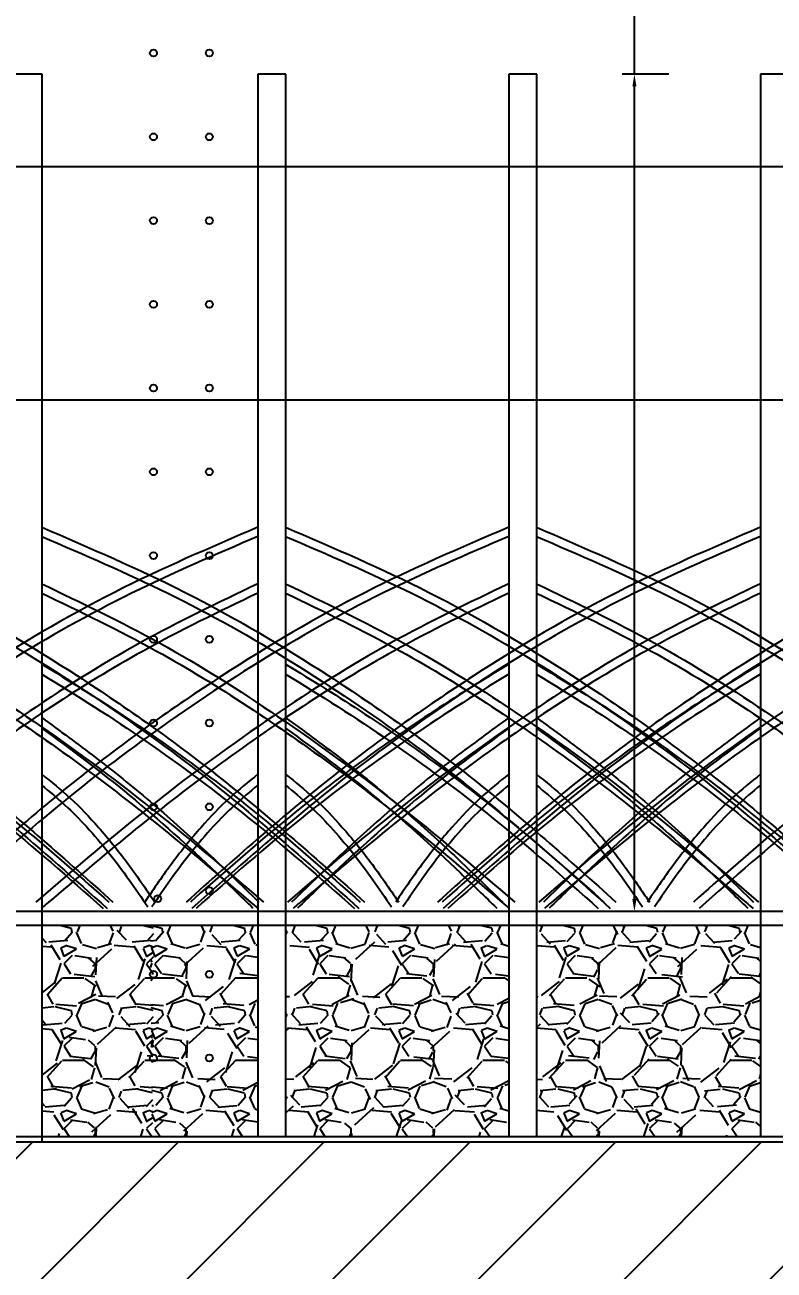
# Model space of a CAD drawing. Header units: feet. Extents: x 0 to 695, y -979 to -294.
# Drawn here: x 63.346 to 66.071, y -352.16 to -347.628 of the extents above; entities that cross this region are included whole.
import ezdxf

# ---------------------------------------------------------------- set-up
doc = ezdxf.new("R2010")
doc.units = ezdxf.units.FT
doc.header["$MEASUREMENT"] = 0
doc.header["$PDMODE"] = 35
for name, color, linetype in [('ATM Mangroves', 3, 'Continuous'), ('Max Crest Water Height', 130, 'Continuous'), ('Max Water Level', 210, 'Continuous'), ('Slabs', 7, 'Continuous')]:
    doc.layers.add(name, color=color, linetype=linetype)
doc.styles.get("Standard").update_dxf_attribs({"font": 'verdana.ttf'})
doc.dimstyles.new('Meters', dxfattribs={"dimscale": 0.25, "dimtxt": 1, "dimasz": 0.18, "dimexe": 0.178, "dimexo": 0.0625, "dimgap": 0.09, "dimtad": 0, "dimtih": 1, "dimtoh": 1, "dimzin": 0, "dimdsep": 46, "dimtxsty": 'Standard', "dimcen": 0.09, "dimazin": 0, "dimtfac": 1, "dimtofl": 0, "dimtmove": 0, "dimatfit": 3, "dimfxl": 0.5, "dimfxlon": 1, "dimtolj": 1, "dimtzin": 0, "dimarcsym": 0})

# ---------------------------------------------------------------- blocks, each defined once
blk = doc.blocks.new('*D65')
at = {"layer": 'ATM Mangroves', "color": 0, "lineweight": -2, "transparency": 16777216}
for p, q in [((67.9237169264645, -348.9928943976238), (67.9237169264645, -348.7428943976238)), ((67.9237169264645, -348.7428943976238), (68.1737169264645, -348.7428943976238)), ((67.7987169264645, -348.9928943976238), (67.96821692646449, -348.9928943976238)), ((67.9237169264645, -350.6046336649338), (67.9237169264645, -349.2428943976238)), ((67.7987169264645, -350.8546336649338), (67.96821692646449, -350.8546336649338))]:
    blk.add_line(p, q, dxfattribs=at)
at = {"layer": 'ATM Mangroves', "color": 0, "transparency": 16777216}
for points in [[(67.88205025979782, -349.2428943976238), (67.96538359313116, -349.2428943976238), (67.9237169264645, -348.9928943976238)], [(67.88205025979782, -350.6046336649338), (67.96538359313116, -350.6046336649338), (67.9237169264645, -350.8546336649338)]]:
    blk.add_solid(points, dxfattribs=at)
at = {"layer": 'Defpoints', "color": 0, "transparency": 16777216}
for p in [(41.21877439114354, -348.9928943976238), (38.41353162508585, -350.8546336649338), (67.9237169264645, -350.8546336649338)]:
    blk.add_point(p, dxfattribs=at)
at = {"layer": 'ATM Mangroves', "color": 0, "transparency": 16777216, "insert": (69.46853055977533, -348.7428943976238), "char_height": 0.25, "attachment_point": 5}
blk.add_mtext('\\A1;{\\H1.1x;1.9 m (6.1 ft)}', dxfattribs=at)
blk = doc.blocks.new('*D66')
at = {"layer": 'ATM Mangroves', "color": 0, "lineweight": -2, "transparency": 16777216}
for p, q in [((67.9189150460078, -348.1428858164252), (67.9189150460078, -347.8731096581169)), ((67.9189150460078, -347.8731096581169), (68.1689150460078, -347.8731096581169)), ((67.7939150460078, -348.1428858164252), (67.9634150460078, -348.1428858164252)), ((67.9189150460078, -350.6046336649338), (67.9189150460078, -348.3928858164252)), ((67.7939150460078, -350.8546336649338), (67.9634150460078, -350.8546336649338))]:
    blk.add_line(p, q, dxfattribs=at)
at = {"layer": 'ATM Mangroves', "color": 0, "transparency": 16777216}
for points in [[(67.87724837934113, -348.3928858164252), (67.96058171267447, -348.3928858164252), (67.9189150460078, -348.1428858164252)], [(67.87724837934113, -350.6046336649338), (67.96058171267447, -350.6046336649338), (67.9189150460078, -350.8546336649338)]]:
    blk.add_solid(points, dxfattribs=at)
at = {"layer": 'Defpoints', "color": 0, "transparency": 16777216}
for p in [(43.80097345152969, -348.1428858164252), (42.07113162508585, -350.8546336649338), (67.9189150460078, -350.8546336649338)]:
    blk.add_point(p, dxfattribs=at)
at = {"layer": 'ATM Mangroves', "color": 0, "transparency": 16777216, "insert": (69.47453291034618, -347.8731096581168), "char_height": 0.25, "width": 3.787576283962608, "attachment_point": 5}
blk.add_mtext('\\A1;{\\H1.1x;2.7 m (8.9 ft)}', dxfattribs=at)
blk = doc.blocks.new('*D67')
at = {"layer": 'ATM Mangroves', "color": 0, "lineweight": -2, "transparency": 16777216}
for p, q in [((65.56328667980365, -347.8066336649337), (65.56328667980365, -346.6806235394222)), ((65.56328667980365, -346.6806235394222), (65.60828667980365, -346.6806235394222)), ((65.68828667980365, -347.8066336649337), (65.51878667980365, -347.8066336649337)), ((65.56328667980365, -350.8096336649336), (65.56328667980365, -347.8516336649337)), ((65.68828667980365, -350.8546336649337), (65.51878667980365, -350.8546336649337))]:
    blk.add_line(p, q, dxfattribs=at)
at = {"layer": 'ATM Mangroves', "color": 0, "transparency": 16777216}
for points in [[(65.55578667980366, -347.8516336649337), (65.57078667980365, -347.8516336649337), (65.56328667980365, -347.8066336649337)], [(65.55578667980366, -350.8096336649336), (65.57078667980365, -350.8096336649336), (65.56328667980365, -350.8546336649337)]]:
    blk.add_solid(points, dxfattribs=at)
at = {"layer": 'Defpoints', "color": 0, "transparency": 16777216}
for p in [(65.56328667980365, -347.8066336649337), (67.03822586073485, -347.8066336649337), (66.9367498843285, -350.8546336649337)]:
    blk.add_point(p, dxfattribs=at)
at = {"layer": 'ATM Mangroves', "color": 0, "transparency": 16777216, "insert": (66.33562213984385, -346.6806235394222), "char_height": 0.25, "attachment_point": 5}
blk.add_mtext('\\A1;3.1 m\\P(10.0 ft)', dxfattribs=at)

msp = doc.modelspace()

# ---------------------------------------------------------------- hatches: boundary and pattern name
at = {"transparency": 33554687}
h = msp.add_hatch(dxfattribs=at)
h.set_pattern_fill('ANSI31', color=256, scale=3)
h.set_pattern_definition([(45, (0.4001795816721199, 63.69066964801118), (-0.2651650429449553, 0.2651650429449554), [])])
h.paths.add_polyline_path([(12.81033162508584, -351.6928336649337), (5.440331625085842, -351.6928336649337), (5.440331625085842, -352.6928336649337), (100.4911316250858, -352.6928336649344), (101.4911316250858, -352.6928336649344), (101.4911316250858, -349.0352336649337), (109.6081316250858, -349.0352336649337), (109.6081316250858, -348.0352336649337), (100.6997111904687, -348.0352336649337), (100.6997111904686, -351.6928336649337), (13.06433162508584, -351.6928336649337)])
at = {"layer": 'Slabs', "transparency": 33554687}
h = msp.add_hatch(dxfattribs=at)
h.set_pattern_fill('GRAVEL', scale=0.3)
h.set_pattern_definition([(228.012787504, (86.31601491130729, 40.26712399959564), (-2.400000000000019, -2.700000000000001), [0.0403608, -3.995726414122109]), (184.969740728, (86.2890149113073, 40.23712399959561), (3.599999999999993, 0.3000000000000105), [0.0692604, -6.856777428368999]), (132.510447078, (86.22001491130732, 40.23112399959564), (3.000000000000035, -3.299999999999959), [0.0488364, -4.83480977882991]), (267.273689006, (86.1030149113073, 40.15612399959565), (0.3000000000000073, 6.000000000000005), [0.06307139999999985, -6.244067412488691]), (292.833654178, (86.10001491130731, 40.0931239995956), (-1.499999999999996, 3.600000000000009), [0.06184649999999992, -6.12281193842648]), (357.273689006, (86.12401491130731, 40.03612399959565), (-6.000000000000005, 0.3000000000000076), [0.06307139999999985, -6.244067412488691]), (37.6942404667, (86.1870149113073, 40.0331239995956), (-3.899999999999999, -2.999999999999992), [0.08340869999999999, -8.2574545646748]), (72.2553283749, (86.2530149113073, 40.08412399959565), (2.100000000000008, 6.600000000000001), [0.07874639999999984, -7.795896449044009]), (121.429565615, (86.2770149113073, 40.15912399959564), (-2.400000000000006, 3.899999999999996), [0.063285, -6.265221932918699]), (175.236358309, (86.24401491130729, 40.21312399959561), (3.299999999999995, -0.3000000000000114), [0.0722496, -3.54022877363769]), (222.397437798, (86.17201491130731, 40.21912399959564), (-3.599999999999989, -3.299999999999991), [0.0934344, -9.25001250143847]), (138.814074834, (86.4000149113073, 40.15312399959561), (-2.10000000000001, 1.8), [0.03189029999999992, -3.157153443820405]), (171.46923439, (86.3760149113073, 40.17412399959562), (3.899999999999999, -0.5999999999999985), [0.0606711, -6.0064534248471]), (225, (86.31601491130729, 40.18312399959564), (-3.330669073875469e-17, -0.2999999999999799), [0.04242629999999999, -0.38183776871193]), (203.198590514, (86.2950149113073, 40.21912399959564), (1.499999999999997, 0.5999999999999925), [0.0228474, -2.26188453175917]), (291.801409486, (86.27401491130729, 40.21012399959562), (-0.2999999999999052, 0.9000000000000308), [0.0323109, -1.58323854214035]), (30.96375653209999, (86.28601491130729, 40.18012399959565), (0.9000000000000159, 0.5999999999999939), [0.0524787, -1.69680686845359]), (161.565051177, (86.3310149113073, 40.20712399959564), (0.6000000000000034, -0.299999999999993), [0.03794729999999993, -0.9107359980505186]), (16.389540334, (86.10001491130731, 40.21012399959562), (2.99999999999999, 0.9000000000000131), [0.05316, -5.26285354400082]), (70.3461759419, (86.1510149113073, 40.22512399959561), (-1.200000000000366, -3.300000000001019), [0.04459829999999999, -4.4152223241957]), (293.198590514, (86.3310149113073, 40.26712399959564), (-0.5999999999999911, 1.499999999999997), [0.0456945, -2.23903743175917]), (343.610459666, (86.34901491130731, 40.22512399959561), (-2.99999999999999, 0.900000000000013), [0.05315999999999992, -5.26285354400069]), (339.44395478, (86.10001491130731, 40.02412399959564), (-1.500000000000011, 0.6000000000000073), [0.05126399999999992, -2.511937123595245]), (294.775140569, (86.14801491130731, 40.00612399959562), (-1.500000000000002, 3.3), [0.0429534, -4.2523929189828]), (66.8014094864, (86.33401491130729, 39.96712399959563), (0.5999999999999943, 1.499999999999991), [0.0456945, -2.23903743175917]), (17.3540246363, (86.3520149113073, 40.0091239995956), (-3.899999999999993, -1.199999999999989), [0.0502893, -4.978627084272]), (69.44395478040002, (86.1870149113073, 39.96712399959563), (-0.6000000000000021, -1.499999999999986), [0.02563199999999996, -2.537569123595245]), (101.309932474, (86.31601491130729, 39.96712399959563), (-0.2999999999999891, 1.200000000000004), [0.015297, -1.51440885407784]), (165.963756532, (86.3130149113073, 39.98212399959561), (0.8999999999999876, -0.3000000000000004), [0.0618465, -1.17508518768531]), (186.009005957, (86.2530149113073, 39.9971239995956), (3.000000000000014, 0.2999999999999949), [0.057315, -5.67417695236284]), (303.690067526, (86.28601491130729, 40.15312399959561), (-0.2999999999999962, 0.5999999999999958), [0.04326659999999992, -1.038398782639198]), (353.157226587, (86.31001491130729, 40.11712399959561), (5.100000000000004, -0.6000000000000159), [0.0755382, -7.47826878720849]), (60.9453959009, (86.38501491130731, 40.10812399959565), (-1.199999999999993, -2.099999999999993), [0.0308868, -3.0578022422961]), (90, (86.4000149113073, 40.13512399959563), (-0.2999999999999999, 0.3), [0.018, -0.282]), (120.256437164, (86.2470149113073, 40.00612399959562), (1.200000000000003, -2.100000000000002), [0.0416772, -4.12605599683494]), (48.01278750420001, (86.22601491130732, 40.04212399959562), (2.4, 2.699999999999993), [0.08072159999999999, -3.955365614122109]), (0, (86.28001491130729, 40.10212399959562), (0.3, 0.3), [0.078, -0.222]), (325.3048464690001, (86.3580149113073, 40.10212399959562), (3.000000000000041, -2.099999999999947), [0.04743419999999993, -4.69598229025259]), (254.054604099, (86.39701491130731, 40.07512399959563), (-0.3000000000000113, -1.200000000000001), [0.0436806, -2.14035236678415]), (207.645975364, (86.38501491130731, 40.0331239995956), (-5.699999999999985, -3.000000000000014), [0.0711195, -7.040842254677819]), (175.42607874, (86.32201491130729, 40.00012399959564), (-3.899999999999986, 0.3000000000000004), [0.07523969999999999, -7.448722022390669])])
h.paths.add_polyline_path([(61.47609324603653, -350.9054336649337), (60.66476922244287, -350.9054336649337), (60.66476922244287, -351.6737836649338), (60.56329324603653, -351.6737836649338), (60.56329324603653, -350.9054336649337), (60.17140056820104, -350.9054336649337), (60.17847340575133, -351.6737836649338), (63.80927098453086, -351.6737836649338), (63.81369324603656, -350.9054336649337), (63.40796922244288, -350.9054336649337), (63.40796922244288, -351.6737836649338), (63.30649324603654, -351.6737836649338), (63.30649324603654, -350.9054336649331), (62.49356922244287, -350.9054336649337), (62.49356922244287, -351.6737836649338), (62.39209324603653, -351.6737836649338), (62.39209324603652, -350.9054336649337), (61.57609324603654, -350.9054336649339), (61.57756922244288, -351.6737836649338), (61.47609324603653, -351.6737836649338)])
h = msp.add_hatch(dxfattribs=at)
h.set_pattern_fill('GRAVEL', scale=0.3)
h.set_pattern_definition([(228.012787504, (89.94627154959923, 40.26712399959564), (-2.400000000000019, -2.700000000000001), [0.0403608, -3.995726414122109]), (184.969740728, (89.91927154959924, 40.23712399959561), (3.599999999999993, 0.3000000000000105), [0.0692604, -6.856777428368999]), (132.510447078, (89.85027154959926, 40.23112399959564), (3.000000000000035, -3.299999999999959), [0.0488364, -4.83480977882991]), (267.273689006, (89.73327154959924, 40.15612399959565), (0.3000000000000073, 6.000000000000005), [0.06307139999999985, -6.244067412488691]), (292.833654178, (89.73027154959925, 40.0931239995956), (-1.499999999999996, 3.600000000000009), [0.06184649999999992, -6.12281193842648]), (357.273689006, (89.75427154959925, 40.03612399959565), (-6.000000000000005, 0.3000000000000076), [0.06307139999999985, -6.244067412488691]), (37.6942404667, (89.81727154959924, 40.0331239995956), (-3.899999999999999, -2.999999999999992), [0.08340869999999999, -8.2574545646748]), (72.2553283749, (89.88327154959924, 40.08412399959565), (2.100000000000008, 6.600000000000001), [0.07874639999999984, -7.795896449044009]), (121.429565615, (89.90727154959924, 40.15912399959564), (-2.400000000000006, 3.899999999999996), [0.063285, -6.265221932918699]), (175.236358309, (89.87427154959923, 40.21312399959561), (3.299999999999995, -0.3000000000000114), [0.0722496, -3.54022877363769]), (222.397437798, (89.80227154959925, 40.21912399959564), (-3.599999999999989, -3.299999999999991), [0.0934344, -9.25001250143847]), (138.814074834, (90.03027154959923, 40.15312399959561), (-2.10000000000001, 1.8), [0.03189029999999992, -3.157153443820405]), (171.46923439, (90.00627154959923, 40.17412399959562), (3.899999999999999, -0.5999999999999985), [0.0606711, -6.0064534248471]), (225, (89.94627154959923, 40.18312399959564), (-3.330669073875469e-17, -0.2999999999999799), [0.04242629999999999, -0.38183776871193]), (203.198590514, (89.92527154959924, 40.21912399959564), (1.499999999999997, 0.5999999999999925), [0.0228474, -2.26188453175917]), (291.801409486, (89.90427154959923, 40.21012399959562), (-0.2999999999999052, 0.9000000000000308), [0.0323109, -1.58323854214035]), (30.96375653209999, (89.91627154959923, 40.18012399959565), (0.9000000000000159, 0.5999999999999939), [0.0524787, -1.69680686845359]), (161.565051177, (89.96127154959925, 40.20712399959564), (0.6000000000000034, -0.299999999999993), [0.03794729999999993, -0.9107359980505186]), (16.389540334, (89.73027154959925, 40.21012399959562), (2.99999999999999, 0.9000000000000131), [0.05316, -5.26285354400082]), (70.3461759419, (89.78127154959924, 40.22512399959561), (-1.200000000000366, -3.300000000001019), [0.04459829999999999, -4.4152223241957]), (293.198590514, (89.96127154959925, 40.26712399959564), (-0.5999999999999911, 1.499999999999997), [0.0456945, -2.23903743175917]), (343.610459666, (89.97927154959925, 40.22512399959561), (-2.99999999999999, 0.900000000000013), [0.05315999999999992, -5.26285354400069]), (339.44395478, (89.73027154959925, 40.02412399959564), (-1.500000000000011, 0.6000000000000073), [0.05126399999999992, -2.511937123595245]), (294.775140569, (89.77827154959925, 40.00612399959562), (-1.500000000000002, 3.3), [0.0429534, -4.2523929189828]), (66.8014094864, (89.96427154959923, 39.96712399959563), (0.5999999999999943, 1.499999999999991), [0.0456945, -2.23903743175917]), (17.3540246363, (89.98227154959923, 40.0091239995956), (-3.899999999999993, -1.199999999999989), [0.0502893, -4.978627084272]), (69.44395478040002, (89.81727154959924, 39.96712399959563), (-0.6000000000000021, -1.499999999999986), [0.02563199999999996, -2.537569123595245]), (101.309932474, (89.94627154959923, 39.96712399959563), (-0.2999999999999891, 1.200000000000004), [0.015297, -1.51440885407784]), (165.963756532, (89.94327154959925, 39.98212399959561), (0.8999999999999876, -0.3000000000000004), [0.0618465, -1.17508518768531]), (186.009005957, (89.88327154959924, 39.9971239995956), (3.000000000000014, 0.2999999999999949), [0.057315, -5.67417695236284]), (303.690067526, (89.91627154959923, 40.15312399959561), (-0.2999999999999962, 0.5999999999999958), [0.04326659999999992, -1.038398782639198]), (353.157226587, (89.94027154959923, 40.11712399959561), (5.100000000000004, -0.6000000000000159), [0.0755382, -7.47826878720849]), (60.9453959009, (90.01527154959925, 40.10812399959565), (-1.199999999999993, -2.099999999999993), [0.0308868, -3.0578022422961]), (90, (90.03027154959923, 40.13512399959563), (-0.2999999999999999, 0.3), [0.018, -0.282]), (120.256437164, (89.87727154959924, 40.00612399959562), (1.200000000000003, -2.100000000000002), [0.0416772, -4.12605599683494]), (48.01278750420001, (89.85627154959926, 40.04212399959562), (2.4, 2.699999999999993), [0.08072159999999999, -3.955365614122109]), (0, (89.91027154959923, 40.10212399959562), (0.3, 0.3), [0.078, -0.222]), (325.3048464690001, (89.98827154959923, 40.10212399959562), (3.000000000000041, -2.099999999999947), [0.04743419999999993, -4.69598229025259]), (254.054604099, (90.02727154959925, 40.07512399959563), (-0.3000000000000113, -1.200000000000001), [0.0436806, -2.14035236678415]), (207.645975364, (90.01527154959925, 40.0331239995956), (-5.699999999999985, -3.000000000000014), [0.0711195, -7.040842254677819]), (175.42607874, (89.95227154959923, 40.00012399959564), (-3.899999999999986, 0.3000000000000004), [0.07523969999999999, -7.448722022390669])])
h.paths.add_polyline_path([(66.12382586073481, -351.6737836649338), (66.93674988432848, -351.6737836649338), (66.93674988432848, -350.9054336649331), (66.12382586073481, -350.9054336649337)])
h.paths.add_polyline_path([(64.19354988432846, -351.6740641390529), (64.19354988432845, -351.6735031908145), (64.19354988432846, -351.6737836649338), (64.19354988432846, -350.9054336649337), (63.80165720649298, -350.9054336649337), (63.80873004404327, -351.6737836649337)])
h.paths.add_polyline_path([(64.29502586073481, -351.6737836649338), (65.10634988432847, -351.6737836649338), (65.10634988432847, -350.9054336649337), (64.29502586073481, -350.9054336649337)])
h.paths.add_polyline_path([(67.03822586073483, -351.6737836649338), (67.56473452399942, -351.6737836649338), (67.56902546306233, -350.9097661110679), (67.03822586073483, -350.9054336649337)])
h.paths.add_polyline_path([(65.20779015162822, -351.6737836649338), (66.02234988432845, -351.6737836649337), (66.02234988432846, -350.9054336649337), (65.20634988432847, -350.9054336649339)])

# ---------------------------------------------------------------- linework, layer by layer
at = {"transparency": 33554687}
for p, q in [((13.06433162508584, -351.6928336649337), (100.4911316250858, -351.6928336649337)), ((23.68153162508584, -351.6928336649337), (100.6997111904686, -351.6928336649337))]:
    msp.add_line(p, q, dxfattribs=at)
for centre in [(63.81353162508584, -347.7304336649337), (64.01673162508584, -347.7304336649337), (63.81353162508584, -348.0352336649337), (64.01673162508584, -348.0352336649337), (63.81353162508584, -348.3400336649337), (64.01673162508584, -348.3400336649337), (63.81353162508584, -348.6448336649337), (64.01673162508584, -348.6448336649337), (63.81353162508584, -348.9496336649337), (64.01673162508584, -348.9496336649337), (63.81353162508584, -349.2544336649337), (64.01673162508584, -349.2544336649337), (63.81353162508584, -349.5592336649337), (64.01673162508584, -349.5592336649337), (63.81353162508584, -349.8640336649337), (64.01673162508584, -349.8640336649337), (63.81353162508584, -350.1688336649337), (64.01673162508584, -350.1688336649337), (63.81353162508584, -350.4736336649337), (64.01673162508584, -350.4736336649337), (63.82883894725033, -350.8079117063692), (64.01673162508584, -350.7784336649337), (63.81353162508584, -351.0832336649337), (64.01673162508584, -351.0832336649337), (63.81353162508584, -351.3880336649337), (64.01673162508584, -351.3880336649337)]:
    msp.add_circle(centre, 0.0127, dxfattribs=at)
at = {"layer": 'ATM Mangroves', "color": 7, "transparency": 33554687}
for p, q in [((63.40796922244288, -347.8066336649335), (63.30649324603654, -347.8066336649335)), ((64.29502586073481, -347.8066336649335), (64.19354988432846, -347.8066336649335)), ((65.20782586073481, -347.8066336649335), (65.10634988432847, -347.8066336649335)), ((66.12382586073481, -347.8066336649335), (66.02234988432846, -347.8066336649335)), ((63.91513162508582, -350.8546336649336), (60.25753162508582, -350.8546336649336)), ((67.57273162508582, -350.8546336649335), (63.91513162508582, -350.8546336649335)), ((63.91513162508582, -350.9054336649336), (60.25753162508582, -350.9054336649336)), ((67.57273162508582, -350.9054336649335), (63.91513162508582, -350.9054336649335)), ((49.29180446263609, -351.6737836649337), (67.57273162508586, -351.6737836649338))]:
    msp.add_line(p, q, dxfattribs=at)
for points in [[(63.40796922244288, -351.6928336649342), (63.40796922244288, -347.8066336649335)], [(63.40796922244288, -351.6928336649337), (63.40796922244288, -347.8066336649335)], [(64.19354988432846, -347.8066336649335), (64.19354988432846, -351.6737836649338)], [(64.19354988432846, -347.8066336649335), (64.19354988432846, -351.6737836649338)], [(64.29502586073481, -351.6737836649338), (64.29502586073481, -347.8066336649335)], [(64.29502586073481, -351.6737836649338), (64.29502586073481, -347.8066336649335)], [(65.10634988432847, -347.8066336649335), (65.10634988432847, -351.6737836649338)], [(65.10634988432847, -347.8066336649335), (65.10634988432847, -351.6737836649338)], [(65.20782586073481, -351.6737836649338), (65.20782586073481, -347.8066336649335)], [(65.20782586073481, -351.6737836649338), (65.20782586073481, -347.8066336649335)], [(66.02234988432846, -347.8066336649335), (66.02234988432846, -351.6737836649338)], [(66.02234988432846, -347.8066336649335), (66.02234988432846, -351.6737836649338)]]:
    msp.add_lwpolyline(points, dxfattribs=at)
for points in [[(61.57633559882806, -349.4559641833528), (62.09814879882806, -349.6930535833528), (62.62104459882804, -349.9972641833528), (63.14610559882809, -350.3729263833528), (63.66575359882805, -350.8200401833528)], [(64.19354988432849, -349.4559641833528), (63.6717366843285, -349.6930535833528), (63.14884088432851, -349.9972641833528), (62.62377988432846, -350.3729263833528), (62.1041318843285, -350.8200401833528)], [(62.49233559882806, -349.4559641833524), (63.01414879882805, -349.6930535833524), (63.53704459882804, -349.9972641833523), (64.06210559882808, -350.3729263833524), (64.58175359882804, -350.8200401833524)], [(65.1063498843285, -349.4559641833528), (64.5845366843285, -349.6930535833528), (64.06164088432851, -349.9972641833528), (63.53657988432847, -350.3729263833528), (63.01693188432851, -350.8200401833528)], [(63.40673559882806, -349.4559641833528), (63.92854879882806, -349.6930535833528), (64.45144459882805, -349.9972641833528), (64.9765055988281, -350.3729263833528), (65.49615359882806, -350.8200401833528)], [(66.02234988432849, -349.4559641833524), (65.5005366843285, -349.6930535833524), (64.97764088432851, -349.9972641833523), (64.45257988432846, -350.3729263833524), (63.9329318843285, -350.8200401833524)], [(64.29379223711999, -349.4559641833528), (64.81560543711998, -349.6930535833528), (65.33850123711997, -349.9972641833528), (65.86356223712002, -350.3729263833528), (66.38321023711998, -350.8200401833528)], [(66.9367498843285, -349.4559641833528), (66.41493668432851, -349.6930535833528), (65.89204088432852, -349.9972641833528), (65.36697988432847, -350.3729263833528), (64.84733188432851, -350.8200401833528)], [(65.20659223711999, -349.4559641833528), (65.72840543711999, -349.6930535833528), (66.25130123711997, -349.9972641833528), (66.77636223712003, -350.3729263833528), (67.29601023711999, -350.8200401833528)], [(64.19354988432849, -349.6616581833528), (63.76484028432851, -349.8770955833529), (63.33504808432853, -350.1444977833528), (62.90633848432851, -350.4584517833528), (62.47221588432851, -350.8200401833528)], [(62.49233559882806, -349.6616581833524), (62.92104519882805, -349.8770955833524), (63.35083739882803, -350.1444977833523), (63.77954699882805, -350.4584517833524), (64.21366959882803, -350.8200401833524)], [(65.1063498843285, -349.6616581833528), (64.6776402843285, -349.8770955833529), (64.24784808432852, -350.1444977833528), (63.81913848432851, -350.4584517833528), (63.38501588432852, -350.8200401833528)], [(63.40673559882806, -349.6616581833528), (63.83544519882805, -349.8770955833529), (64.26523739882803, -350.1444977833528), (64.69394699882805, -350.4584517833528), (65.12806959882805, -350.8200401833528)], [(64.29379223711999, -349.6616581833528), (64.72250183711998, -349.8770955833529), (65.15229403711996, -350.1444977833528), (65.58100363711998, -350.4584517833528), (66.01512623711997, -350.8200401833528)], [(66.02234988432849, -349.6616581833524), (65.5936402843285, -349.8770955833524), (65.16384808432852, -350.1444977833523), (64.7351384843285, -350.4584517833524), (64.3010158843285, -350.8200401833524)], [(65.20659223711999, -349.6616581833528), (65.63530183711998, -349.8770955833529), (66.06509403711996, -350.1444977833528), (66.49380363711998, -350.4584517833528), (66.92792623711998, -350.8200401833528)], [(66.9367498843285, -349.6616581833528), (66.50804028432852, -349.8770955833529), (66.07824808432854, -350.1444977833528), (65.64953848432852, -350.4584517833528), (65.21541588432852, -350.8200401833528)], [(62.49233559882806, -349.9539601833524), (62.78138979882804, -350.1358369833524), (63.07152659882806, -350.3404483833524), (63.36058079882805, -350.5677943833523), (63.65071759882805, -350.8200401833524)], [(63.40673559882806, -349.9539601833528), (63.69578979882805, -350.1358369833528), (63.98592659882807, -350.3404483833529), (64.27498079882805, -350.5677943833528), (64.56511759882805, -350.8200401833528)], [(65.1063498843285, -349.9539601833528), (64.81729568432851, -350.1358369833528), (64.52715888432849, -350.3404483833529), (64.2381046843285, -350.5677943833528), (63.94796788432851, -350.8200401833528)], [(64.29379223711999, -349.9539601833528), (64.58284643711997, -350.1358369833528), (64.87298323712, -350.3404483833529), (65.16203743711998, -350.5677943833528), (65.45217423711998, -350.8200401833528)], [(66.02234988432849, -349.9539601833524), (65.73329568432851, -350.1358369833524), (65.44315888432848, -350.3404483833524), (65.1541046843285, -350.5677943833523), (64.8639678843285, -350.8200401833524)], [(65.20659223711999, -349.9539601833528), (65.49564643711997, -350.1358369833528), (65.78578323712, -350.3404483833529), (66.07483743711998, -350.5677943833528), (66.36497423711998, -350.8200401833528)], [(66.9367498843285, -349.9539601833528), (66.64769568432853, -350.1358369833528), (66.3575588843285, -350.3404483833529), (66.06850468432852, -350.5677943833528), (65.77836788432852, -350.8200401833528)], [(63.40673559882806, -350.1488281833528), (63.60268619882807, -350.2938965833528), (63.79971939882806, -350.4530387833528), (63.99566999882806, -350.6273373833528), (64.19703359882807, -350.8200401833528)], [(64.29379223711999, -350.1488281833528), (64.48974283711999, -350.2938965833528), (64.68677603711998, -350.4530387833528), (64.88272663711999, -350.6273373833528), (65.08409023712, -350.8200401833528)], [(65.1063498843285, -350.1488281833528), (64.91039928432849, -350.2938965833528), (64.7133660843285, -350.4530387833528), (64.5174154843285, -350.6273373833528), (64.31605188432849, -350.8200401833528)], [(65.20659223711999, -350.1488281833528), (65.40254283712, -350.2938965833528), (65.59957603711999, -350.4530387833528), (65.79552663711999, -350.6273373833528), (65.99689023712, -350.8200401833528)], [(66.02234988432849, -350.1488281833524), (65.82639928432849, -350.2938965833524), (65.6293660843285, -350.4530387833524), (65.43341548432849, -350.6273373833524), (65.23205188432848, -350.8200401833524)], [(63.40673559882806, -350.3545221833528), (63.50958259882806, -350.4411301833528), (63.61351219882808, -350.5483075833528), (63.71635919882804, -350.6749717833528), (63.81812359882802, -350.8200401833528)], [(64.19354988432849, -350.3545221833528), (64.0907028843285, -350.4411301833528), (63.98677328432849, -350.5483075833528), (63.88392628432852, -350.6749717833528), (63.78216188432854, -350.8200401833528)], [(64.29379223711999, -350.3545221833528), (64.39663923711998, -350.4411301833528), (64.50056883712, -350.5483075833528), (64.60341583711997, -350.6749717833528), (64.70518023711995, -350.8200401833528)], [(65.1063498843285, -350.3545221833528), (65.0035028843285, -350.4411301833528), (64.89957328432848, -350.5483075833528), (64.79672628432851, -350.6749717833528), (64.69496188432854, -350.8200401833528)], [(65.20659223711999, -350.3545221833528), (65.30943923711999, -350.4411301833528), (65.41336883712, -350.5483075833528), (65.51621583711997, -350.6749717833528), (65.61798023711995, -350.8200401833528)], [(66.02234988432849, -350.3545221833523), (65.9195028843285, -350.4411301833524), (65.81557328432848, -350.5483075833524), (65.71272628432851, -350.6749717833524), (65.61096188432853, -350.8200401833524)]]:
    msp.add_spline(points, degree=3, dxfattribs=at)
for points, knots in [([(61.57633559882803, -349.4896549563842), (61.73128487140455, -349.5561263660317), (61.88566133119171, -349.6226032009467), (62.34388253076688, -349.8482052683195), (62.63627823443324, -350.033828213012), (63.17069603069147, -350.4220312638312), (63.40815620712593, -350.6310710961684), (63.64510621943919, -350.8431129695119)], [0.01225711850538435, 0.01225711850538435, 0.01225711850538435, 0.01225711850538435, 0.4791094907207734, 0.4791094907207734, 1.43732847216232, 1.43732847216232, 2.31778453469601, 2.31778453469601, 2.31778453469601, 2.31778453469601]), ([(64.19354988432852, -349.4896549563842), (64.038600611752, -349.5561263660317), (63.88422415196485, -349.6226032009467), (63.42600295238967, -349.8482052683195), (63.13360724872332, -350.033828213012), (62.59918945246509, -350.4220312638312), (62.36172927603062, -350.6310710961684), (62.12477926371736, -350.8431129695119)], [0.01225711850538435, 0.01225711850538435, 0.01225711850538435, 0.01225711850538435, 0.4791094907207734, 0.4791094907207734, 1.43732847216232, 1.43732847216232, 2.31778453469601, 2.31778453469601, 2.31778453469601, 2.31778453469601]), ([(62.49233559882803, -349.4896549563838), (62.64728487140454, -349.5561263660313), (62.8016613311917, -349.6226032009463), (63.25988253076688, -349.8482052683191), (63.55227823443324, -350.0338282130115), (64.08669603069146, -350.4220312638307), (64.32415620712592, -350.6310710961679), (64.56110621943918, -350.8431129695114)], [0.01225711850538435, 0.01225711850538435, 0.01225711850538435, 0.01225711850538435, 0.4791094907207734, 0.4791094907207734, 1.43732847216232, 1.43732847216232, 2.31778453469601, 2.31778453469601, 2.31778453469601, 2.31778453469601]), ([(65.10634988432852, -349.4896549563842), (64.951400611752, -349.5561263660317), (64.79702415196485, -349.6226032009467), (64.33880295238967, -349.8482052683195), (64.04640724872331, -350.033828213012), (63.51198945246509, -350.4220312638312), (63.27452927603063, -350.6310710961684), (63.03757926371737, -350.8431129695119)], [0.01225711850538435, 0.01225711850538435, 0.01225711850538435, 0.01225711850538435, 0.4791094907207734, 0.4791094907207734, 1.43732847216232, 1.43732847216232, 2.31778453469601, 2.31778453469601, 2.31778453469601, 2.31778453469601]), ([(63.40673559882804, -349.4896549563842), (63.56168487140455, -349.5561263660317), (63.71606133119171, -349.6226032009467), (64.17428253076689, -349.8482052683195), (64.46667823443325, -350.033828213012), (65.00109603069147, -350.4220312638312), (65.23855620712594, -350.6310710961684), (65.4755062194392, -350.8431129695119)], [0.01225711850538435, 0.01225711850538435, 0.01225711850538435, 0.01225711850538435, 0.4791094907207734, 0.4791094907207734, 1.43732847216232, 1.43732847216232, 2.31778453469601, 2.31778453469601, 2.31778453469601, 2.31778453469601]), ([(66.02234988432852, -349.4896549563838), (65.867400611752, -349.5561263660313), (65.71302415196485, -349.6226032009463), (65.25480295238967, -349.8482052683191), (64.96240724872331, -350.0338282130115), (64.42798945246508, -350.4220312638307), (64.19052927603062, -350.6310710961679), (63.95357926371737, -350.8431129695114)], [0.01225711850538435, 0.01225711850538435, 0.01225711850538435, 0.01225711850538435, 0.4791094907207734, 0.4791094907207734, 1.43732847216232, 1.43732847216232, 2.31778453469601, 2.31778453469601, 2.31778453469601, 2.31778453469601]), ([(64.29379223711996, -349.4896549563842), (64.44874150969648, -349.5561263660317), (64.60311796948363, -349.6226032009467), (65.06133916905881, -349.8482052683195), (65.35373487272517, -350.033828213012), (65.8881526689834, -350.4220312638312), (66.12561284541786, -350.6310710961684), (66.36256285773112, -350.8431129695119)], [0.01225711850538435, 0.01225711850538435, 0.01225711850538435, 0.01225711850538435, 0.4791094907207734, 0.4791094907207734, 1.43732847216232, 1.43732847216232, 2.31778453469601, 2.31778453469601, 2.31778453469601, 2.31778453469601]), ([(66.93674988432853, -349.4896549563842), (66.78180061175202, -349.5561263660317), (66.62742415196486, -349.6226032009467), (66.16920295238968, -349.8482052683195), (65.87680724872332, -350.033828213012), (65.3423894524651, -350.4220312638312), (65.10492927603063, -350.6310710961684), (64.86797926371737, -350.8431129695119)], [0.01225711850538435, 0.01225711850538435, 0.01225711850538435, 0.01225711850538435, 0.4791094907207734, 0.4791094907207734, 1.43732847216232, 1.43732847216232, 2.31778453469601, 2.31778453469601, 2.31778453469601, 2.31778453469601]), ([(65.20659223711996, -349.4896549563842), (65.36154150969648, -349.5561263660317), (65.51591796948364, -349.6226032009467), (65.97413916905882, -349.8482052683195), (66.26653487272517, -350.033828213012), (66.8009526689834, -350.4220312638312), (67.03841284541787, -350.6310710961684), (67.27536285773112, -350.8431129695119)], [0.01225711850538435, 0.01225711850538435, 0.01225711850538435, 0.01225711850538435, 0.4791094907207734, 0.4791094907207734, 1.43732847216232, 1.43732847216232, 2.31778453469601, 2.31778453469601, 2.31778453469601, 2.31778453469601]), ([(62.49233559882803, -349.6959795000268), (62.6336635980083, -349.7635790308631), (62.77431439585551, -349.8311785200949), (63.13635731424015, -350.0318090757071), (63.35245213720413, -350.1777934025875), (63.77094823232145, -350.4852798926117), (63.96981635128433, -350.6521892497383), (64.17647296331899, -350.8289627835661), (64.18500588706885, -350.8362639141884), (64.19353991964513, -350.8435659937053)], [0.01366836299702191, 0.01366836299702191, 0.01366836299702191, 0.01366836299702191, 0.4475513778897694, 0.4475513778897694, 1.169952438169013, 1.169952438169013, 1.892353498448257, 1.892353498448257, 1.923465898919428, 1.923465898919428, 1.923465898919428, 1.923465898919428]), ([(64.19354988432852, -349.6959795000272), (64.05222188514824, -349.7635790308636), (63.91157108730105, -349.8311785200953), (63.5495281689164, -350.0318090757075), (63.33343334595242, -350.177793402588), (62.9149372508351, -350.4852798926121), (62.71606913187222, -350.6521892497387), (62.50941251983756, -350.8289627835665), (62.50087959608769, -350.8362639141888), (62.49234556351141, -350.8435659937057)], [0.01366836299702191, 0.01366836299702191, 0.01366836299702191, 0.01366836299702191, 0.4475513778897694, 0.4475513778897694, 1.169952438169013, 1.169952438169013, 1.892353498448257, 1.892353498448257, 1.923465898919428, 1.923465898919428, 1.923465898919428, 1.923465898919428]), ([(65.10634988432852, -349.6959795000272), (64.96502188514825, -349.7635790308636), (64.82437108730105, -349.8311785200953), (64.4623281689164, -350.0318090757075), (64.24623334595242, -350.177793402588), (63.82773725083511, -350.4852798926121), (63.62886913187223, -350.6521892497387), (63.42221251983757, -350.8289627835665), (63.4136795960877, -350.8362639141888), (63.40514556351142, -350.8435659937057)], [0.01366836299702191, 0.01366836299702191, 0.01366836299702191, 0.01366836299702191, 0.4475513778897694, 0.4475513778897694, 1.169952438169013, 1.169952438169013, 1.892353498448257, 1.892353498448257, 1.923465898919428, 1.923465898919428, 1.923465898919428, 1.923465898919428]), ([(63.40673559882804, -349.6959795000272), (63.54806359800831, -349.7635790308636), (63.68871439585551, -349.8311785200953), (64.05075731424016, -350.0318090757075), (64.26685213720414, -350.177793402588), (64.68534823232146, -350.4852798926121), (64.88421635128434, -350.6521892497387), (65.090872963319, -350.8289627835665), (65.09940588706887, -350.8362639141888), (65.10793991964515, -350.8435659937057)], [0.01366836299702191, 0.01366836299702191, 0.01366836299702191, 0.01366836299702191, 0.4475513778897694, 0.4475513778897694, 1.169952438169013, 1.169952438169013, 1.892353498448257, 1.892353498448257, 1.923465898919428, 1.923465898919428, 1.923465898919428, 1.923465898919428]), ([(64.29379223711996, -349.6959795000272), (64.43512023630024, -349.7635790308636), (64.57577103414744, -349.8311785200953), (64.93781395253208, -350.0318090757075), (65.15390877549606, -350.177793402588), (65.57240487061338, -350.4852798926121), (65.77127298957626, -350.6521892497387), (65.97792960161092, -350.8289627835665), (65.98646252536079, -350.8362639141888), (65.99499655793707, -350.8435659937057)], [0.01366836299702191, 0.01366836299702191, 0.01366836299702191, 0.01366836299702191, 0.4475513778897694, 0.4475513778897694, 1.169952438169013, 1.169952438169013, 1.892353498448257, 1.892353498448257, 1.923465898919428, 1.923465898919428, 1.923465898919428, 1.923465898919428]), ([(66.02234988432852, -349.6959795000268), (65.88102188514824, -349.7635790308631), (65.74037108730104, -349.8311785200949), (65.3783281689164, -350.0318090757071), (65.16223334595242, -350.1777934025875), (64.7437372508351, -350.4852798926117), (64.54486913187222, -350.6521892497383), (64.33821251983755, -350.8289627835661), (64.32967959608769, -350.8362639141884), (64.32114556351141, -350.8435659937053)], [0.01366836299702191, 0.01366836299702191, 0.01366836299702191, 0.01366836299702191, 0.4475513778897694, 0.4475513778897694, 1.169952438169013, 1.169952438169013, 1.892353498448257, 1.892353498448257, 1.923465898919428, 1.923465898919428, 1.923465898919428, 1.923465898919428]), ([(65.20659223711996, -349.6959795000272), (65.34792023630024, -349.7635790308636), (65.48857103414744, -349.8311785200953), (65.85061395253209, -350.0318090757075), (66.06670877549607, -350.177793402588), (66.48520487061339, -350.4852798926121), (66.68407298957626, -350.6521892497387), (66.89072960161093, -350.8289627835665), (66.8992625253608, -350.8362639141888), (66.90779655793708, -350.8435659937057)], [0.01366836299702191, 0.01366836299702191, 0.01366836299702191, 0.01366836299702191, 0.4475513778897694, 0.4475513778897694, 1.169952438169013, 1.169952438169013, 1.892353498448257, 1.892353498448257, 1.923465898919428, 1.923465898919428, 1.923465898919428, 1.923465898919428]), ([(66.93674988432853, -349.6959795000272), (66.79542188514826, -349.7635790308636), (66.65477108730106, -349.8311785200953), (66.29272816891641, -350.0318090757075), (66.07663334595243, -350.177793402588), (65.65813725083511, -350.4852798926121), (65.45926913187223, -350.6521892497387), (65.25261251983757, -350.8289627835665), (65.2440795960877, -350.8362639141888), (65.23554556351142, -350.8435659937057)], [0.01366836299702191, 0.01366836299702191, 0.01366836299702191, 0.01366836299702191, 0.4475513778897694, 0.4475513778897694, 1.169952438169013, 1.169952438169013, 1.892353498448257, 1.892353498448257, 1.923465898919428, 1.923465898919428, 1.923465898919428, 1.923465898919428]), ([(62.49233559882772, -349.9902962288502), (62.62087816108309, -350.0692882245659), (62.74821769190093, -350.1486522917278), (62.99994104222205, -350.3236154962194), (63.1254865564379, -350.4177049581063), (63.37848776422286, -350.6203396529805), (63.50419788617828, -350.7313208073754), (63.63015699247345, -350.8431903281273)], [0.01755962128043403, 0.01755962128043403, 0.01755962128043403, 0.01755962128043403, 0.4357398291652329, 0.4357398291652329, 0.8714796583304657, 0.8714796583304657, 1.338210841209692, 1.338210841209692, 1.338210841209692, 1.338210841209692]), ([(63.40673559882772, -349.9902962288506), (63.5352781610831, -350.0692882245663), (63.66261769190093, -350.1486522917282), (63.91434104222206, -350.3236154962198), (64.0398865564379, -350.4177049581068), (64.29288776422287, -350.6203396529809), (64.41859788617829, -350.7313208073759), (64.54455699247346, -350.8431903281278)], [0.01755962128043403, 0.01755962128043403, 0.01755962128043403, 0.01755962128043403, 0.4357398291652329, 0.4357398291652329, 0.8714796583304657, 0.8714796583304657, 1.338210841209692, 1.338210841209692, 1.338210841209692, 1.338210841209692]), ([(65.10634988432884, -349.9902962288506), (64.97780732207346, -350.0692882245663), (64.85046779125562, -350.1486522917282), (64.5987444409345, -350.3236154962198), (64.47319892671865, -350.4177049581068), (64.22019771893369, -350.6203396529809), (64.09448759697827, -350.7313208073759), (63.96852849068311, -350.8431903281278)], [0.01755962128043403, 0.01755962128043403, 0.01755962128043403, 0.01755962128043403, 0.4357398291652329, 0.4357398291652329, 0.8714796583304657, 0.8714796583304657, 1.338210841209692, 1.338210841209692, 1.338210841209692, 1.338210841209692]), ([(64.29379223711965, -349.9902962288506), (64.42233479937502, -350.0692882245663), (64.54967433019286, -350.1486522917282), (64.80139768051399, -350.3236154962198), (64.92694319472983, -350.4177049581068), (65.17994440251479, -350.6203396529809), (65.30565452447021, -350.7313208073759), (65.43161363076538, -350.8431903281278)], [0.01755962128043403, 0.01755962128043403, 0.01755962128043403, 0.01755962128043403, 0.4357398291652329, 0.4357398291652329, 0.8714796583304657, 0.8714796583304657, 1.338210841209692, 1.338210841209692, 1.338210841209692, 1.338210841209692]), ([(66.02234988432883, -349.9902962288502), (65.89380732207346, -350.0692882245659), (65.76646779125562, -350.1486522917278), (65.51474444093449, -350.3236154962194), (65.38919892671865, -350.4177049581063), (65.13619771893369, -350.6203396529805), (65.01048759697827, -350.7313208073754), (64.8845284906831, -350.8431903281273)], [0.01755962128043403, 0.01755962128043403, 0.01755962128043403, 0.01755962128043403, 0.4357398291652329, 0.4357398291652329, 0.8714796583304657, 0.8714796583304657, 1.338210841209692, 1.338210841209692, 1.338210841209692, 1.338210841209692]), ([(65.20659223711965, -349.9902962288506), (65.33513479937503, -350.0692882245663), (65.46247433019286, -350.1486522917282), (65.71419768051399, -350.3236154962198), (65.83974319472983, -350.4177049581068), (66.0927444025148, -350.6203396529809), (66.21845452447022, -350.7313208073759), (66.34441363076539, -350.8431903281278)], [0.01755962128043403, 0.01755962128043403, 0.01755962128043403, 0.01755962128043403, 0.4357398291652329, 0.4357398291652329, 0.8714796583304657, 0.8714796583304657, 1.338210841209692, 1.338210841209692, 1.338210841209692, 1.338210841209692]), ([(66.93674988432885, -349.9902962288506), (66.80820732207347, -350.0692882245663), (66.68086779125564, -350.1486522917282), (66.42914444093451, -350.3236154962198), (66.30359892671866, -350.4177049581068), (66.0505977189337, -350.6203396529809), (65.92488759697828, -350.7313208073759), (65.79892849068311, -350.8431903281278)], [0.01755962128043403, 0.01755962128043403, 0.01755962128043403, 0.01755962128043403, 0.4357398291652329, 0.4357398291652329, 0.8714796583304657, 0.8714796583304657, 1.338210841209692, 1.338210841209692, 1.338210841209692, 1.338210841209692]), ([(63.40673559882565, -350.1871295535653), (63.51555395956167, -350.2664603041674), (63.62282391372797, -350.3464271721846), (63.83513265517043, -350.52185641747), (63.94024370648201, -350.6165545829615), (64.0872964933228, -350.7566383196282), (64.13134480339254, -350.7994110349661), (64.1754637278015, -350.8422529814807)], [0.02081669974320799, 0.02081669974320799, 0.02081669974320799, 0.02081669974320799, 0.3942230184415169, 0.3942230184415169, 0.7884460368830338, 0.7884460368830338, 0.9588479042329013, 0.9588479042329013, 0.9588479042329013, 0.9588479042329013]), ([(64.29379223711757, -350.1871295535653), (64.4026105978536, -350.2664603041674), (64.5098805520199, -350.3464271721846), (64.72218929346235, -350.52185641747), (64.82730034477393, -350.6165545829615), (64.97435313161472, -350.7566383196282), (65.01840144168446, -350.7994110349661), (65.06252036609342, -350.8422529814807)], [0.02081669974320799, 0.02081669974320799, 0.02081669974320799, 0.02081669974320799, 0.3942230184415169, 0.3942230184415169, 0.7884460368830338, 0.7884460368830338, 0.9588479042329013, 0.9588479042329013, 0.9588479042329013, 0.9588479042329013]), ([(65.10634988433091, -350.1871295535653), (64.99753152359489, -350.2664603041674), (64.89026156942859, -350.3464271721846), (64.67795282798613, -350.52185641747), (64.57284177667455, -350.6165545829615), (64.42578898983376, -350.7566383196282), (64.38174067976402, -350.7994110349661), (64.33762175535506, -350.8422529814807)], [0.02081669974320799, 0.02081669974320799, 0.02081669974320799, 0.02081669974320799, 0.3942230184415169, 0.3942230184415169, 0.7884460368830338, 0.7884460368830338, 0.9588479042329013, 0.9588479042329013, 0.9588479042329013, 0.9588479042329013]), ([(65.20659223711758, -350.1871295535653), (65.3154105978536, -350.2664603041674), (65.4226805520199, -350.3464271721846), (65.63498929346235, -350.52185641747), (65.74010034477394, -350.6165545829615), (65.88715313161472, -350.7566383196282), (65.93120144168446, -350.7994110349661), (65.97532036609343, -350.8422529814807)], [0.02081669974320799, 0.02081669974320799, 0.02081669974320799, 0.02081669974320799, 0.3942230184415169, 0.3942230184415169, 0.7884460368830338, 0.7884460368830338, 0.9588479042329013, 0.9588479042329013, 0.9588479042329013, 0.9588479042329013]), ([(66.02234988433091, -350.1871295535649), (65.91353152359488, -350.266460304167), (65.80626156942859, -350.3464271721842), (65.59395282798613, -350.5218564174696), (65.48884177667455, -350.616554582961), (65.34178898983376, -350.7566383196277), (65.29774067976402, -350.7994110349656), (65.25362175535506, -350.8422529814802)], [0.02081669974320799, 0.02081669974320799, 0.02081669974320799, 0.02081669974320799, 0.3942230184415169, 0.3942230184415169, 0.7884460368830338, 0.7884460368830338, 0.9588479042329013, 0.9588479042329013, 0.9588479042329013, 0.9588479042329013]), ([(63.40673559882809, -350.3944286886828), (63.46491386976147, -350.4421330509495), (63.51945028962926, -350.4906898907622), (63.62527901714931, -350.6067605767471), (63.67681292573452, -350.6716195724525), (63.74778823573514, -350.7716367998222), (63.77009415541993, -350.8044536024221), (63.79251562570717, -350.8374441900584)], [0.02321068367792342, 0.02321068367792342, 0.02321068367792342, 0.02321068367792342, 0.2330037257347899, 0.2330037257347899, 0.4660074514695797, 0.4660074514695797, 0.5764938276270289, 0.5764938276270289, 0.5764938276270289, 0.5764938276270289]), ([(64.19354988432846, -350.3944286886828), (64.13537161339508, -350.4421330509495), (64.08083519352729, -350.4906898907622), (63.97500646600725, -350.6067605767471), (63.92347255742204, -350.6716195724525), (63.85249724742142, -350.7716367998222), (63.83019132773664, -350.8044536024221), (63.80776985744939, -350.8374441900584)], [0.02321068367792342, 0.02321068367792342, 0.02321068367792342, 0.02321068367792342, 0.2330037257347899, 0.2330037257347899, 0.4660074514695797, 0.4660074514695797, 0.5764938276270289, 0.5764938276270289, 0.5764938276270289, 0.5764938276270289]), ([(64.29379223712002, -350.3944286886828), (64.3519705080534, -350.4421330509495), (64.40650692792119, -350.4906898907622), (64.51233565544123, -350.6067605767471), (64.56386956402645, -350.6716195724525), (64.63484487402707, -350.7716367998222), (64.65715079371185, -350.8044536024221), (64.67957226399909, -350.8374441900584)], [0.02321068367792342, 0.02321068367792342, 0.02321068367792342, 0.02321068367792342, 0.2330037257347899, 0.2330037257347899, 0.4660074514695797, 0.4660074514695797, 0.5764938276270289, 0.5764938276270289, 0.5764938276270289, 0.5764938276270289]), ([(65.10634988432847, -350.3944286886828), (65.04817161339508, -350.4421330509495), (64.9936351935273, -350.4906898907622), (64.88780646600725, -350.6067605767471), (64.83627255742203, -350.6716195724525), (64.76529724742142, -350.7716367998222), (64.74299132773663, -350.8044536024221), (64.72056985744939, -350.8374441900584)], [0.02321068367792342, 0.02321068367792342, 0.02321068367792342, 0.02321068367792342, 0.2330037257347899, 0.2330037257347899, 0.4660074514695797, 0.4660074514695797, 0.5764938276270289, 0.5764938276270289, 0.5764938276270289, 0.5764938276270289]), ([(65.20659223712002, -350.3944286886828), (65.2647705080534, -350.4421330509495), (65.31930692792119, -350.4906898907622), (65.42513565544124, -350.6067605767471), (65.47666956402645, -350.6716195724525), (65.54764487402707, -350.7716367998222), (65.56995079371185, -350.8044536024221), (65.5923722639991, -350.8374441900584)], [0.02321068367792342, 0.02321068367792342, 0.02321068367792342, 0.02321068367792342, 0.2330037257347899, 0.2330037257347899, 0.4660074514695797, 0.4660074514695797, 0.5764938276270289, 0.5764938276270289, 0.5764938276270289, 0.5764938276270289]), ([(66.02234988432846, -350.3944286886824), (65.96417161339508, -350.4421330509491), (65.9096351935273, -350.4906898907617), (65.80380646600725, -350.6067605767466), (65.75227255742203, -350.671619572452), (65.68129724742141, -350.7716367998217), (65.65899132773663, -350.8044536024217), (65.63656985744939, -350.837444190058)], [0.02321068367792342, 0.02321068367792342, 0.02321068367792342, 0.02321068367792342, 0.2330037257347899, 0.2330037257347899, 0.4660074514695797, 0.4660074514695797, 0.5764938276270289, 0.5764938276270289, 0.5764938276270289, 0.5764938276270289])]:
    msp.add_open_spline(points, degree=3, knots=knots, dxfattribs=at)
at = {"layer": 'Max Crest Water Height', "color": 7, "transparency": 33554687}
msp.add_line((13.2651328615399, -348.142885816425), (100.6997124269227, -348.1428858164251), dxfattribs=at)
at = {"layer": 'Max Water Level', "transparency": 33554687}
msp.add_line((13.26513162508583, -348.9928943976237), (96.45833719876583, -348.9928943976238), dxfattribs=at)

# ---------------------------------------------------------------- dimensions: what is measured, and where the dimension line sits
at = {"layer": 'ATM Mangroves', "color": 7, "transparency": 33554687}
for base, p1, p2, text, override, picture, middle in [((65.56328667980365, -347.8066336649337), (66.93674988432848, -350.8546336649335), (67.03822586073483, -347.8066336649335), '3.1 m\\P(10.0 ft)', {"dimdec": 1, "dimpost": ' m'}, '*D67', (66.33562213984385, -346.6806235394222)), ((67.9189150460078, -350.8546336649338), (43.80097345152967, -348.1428858164251), (42.07113162508584, -350.8546336649337), '{\\H1.1x;<> (8.9 ft)}', {"dimasz": 1, "dimdec": 1, "dimpost": ' m'}, '*D66', (69.47453291034618, -347.8731096581168)), ((67.9237169264645, -350.8546336649338), (41.21877439114353, -348.9928943976237), (38.41353162508584, -350.8546336649337), '{\\H1.1x;<> (6.1 ft)}', {"dimasz": 1, "dimdec": 1, "dimpost": ' m'}, '*D65', (69.46853055977533, -348.7428943976238))]:
    dim = msp.add_linear_dim(base=base, p1=p1, p2=p2, angle=90, text=text, dimstyle='Meters', override=override, dxfattribs=at)
    dim.commit()
    dim.dimension.update_dxf_attribs({"geometry": picture, "text_midpoint": middle, "dimtype": 160})

doc.saveas('drawing.dxf')
